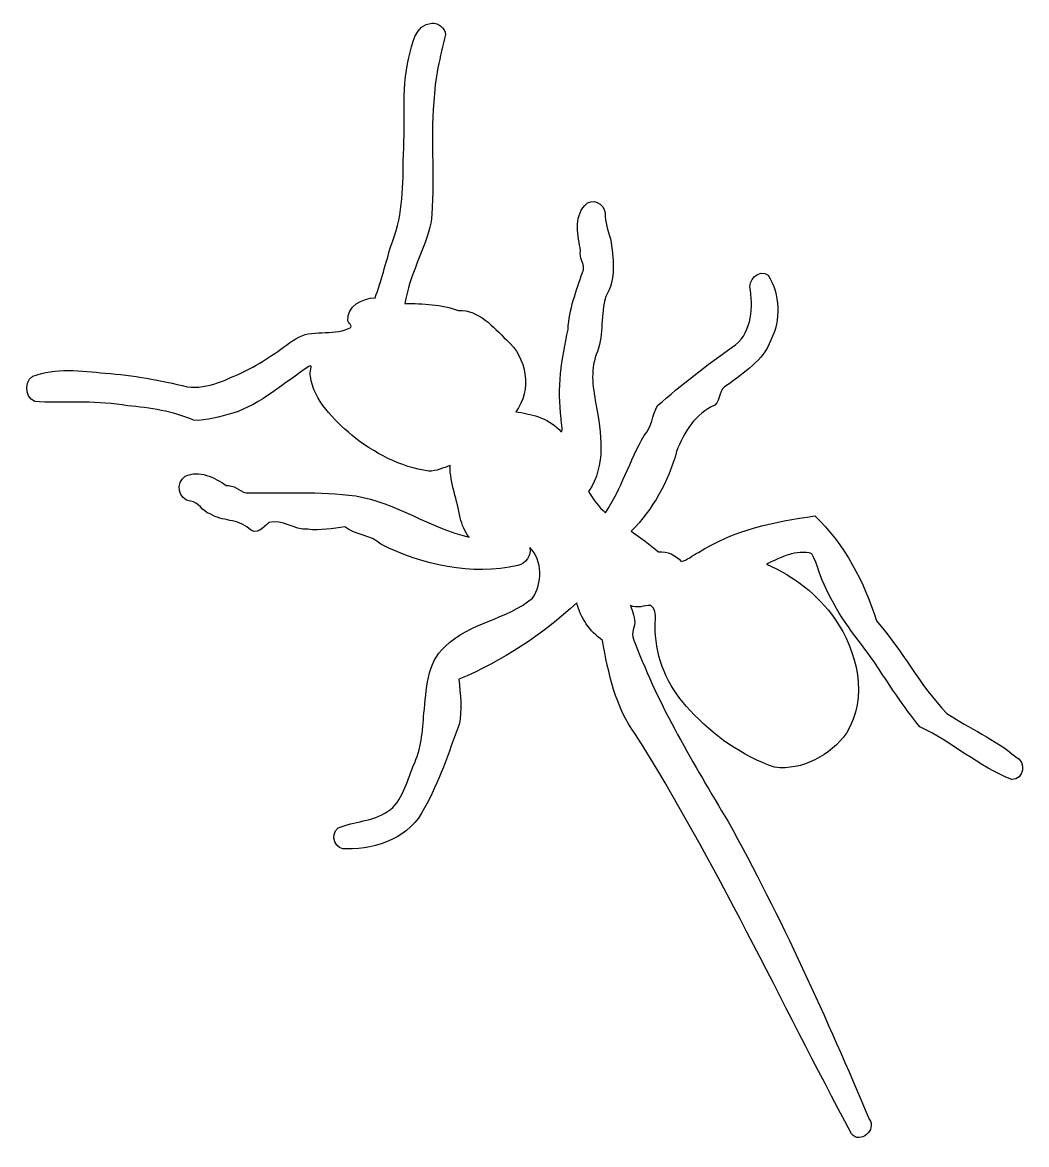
# Model space of a CAD drawing. Header units: centimetres. Extents: x -7.7 to 7.7, y -8.6 to 8.5.
import ezdxf

# ---------------------------------------------------------------- set-up
doc = ezdxf.new("R2010")
doc.units = ezdxf.units.CM
doc.header["$MEASUREMENT"] = 0
doc.layers.add('Layer 1', color=7, linetype='Continuous')

msp = doc.modelspace()

# ---------------------------------------------------------------- linework, layer by layer
at = {"layer": 'Layer 1', "color": 36}
msp.add_open_spline([(-1.41749, 8.50637), (-1.67404, 8.48366), (-1.71908, 8.18242), (-1.76972, 7.98299), (-1.76972, 7.98299), (-1.89001, 7.46601), (-1.81369, 6.92863), (-1.85534, 6.40294), (-1.85534, 6.40294), (-1.85116, 5.96199), (-1.87303, 5.51518), (-2.04257, 5.104), (-2.04257, 5.104), (-2.12283, 4.84099), (-2.18651, 4.5705), (-2.28318, 4.31521), (-2.28318, 4.31521), (-2.47209, 4.30346), (-2.72519, 4.18771), (-2.69825, 3.96298), (-2.69825, 3.96298), (-2.68613, 3.90964), (-2.59996, 3.86995), (-2.69081, 3.84226), (-2.69081, 3.84226), (-2.94261, 3.72621), (-3.25316, 3.84673), (-3.49614, 3.68682), (-3.49614, 3.68682), (-3.74358, 3.52245), (-3.97571, 3.33247), (-4.2502, 3.20561), (-4.2502, 3.20561), (-4.53072, 3.07322), (-4.83575, 2.91215), (-5.15251, 2.95479), (-5.15251, 2.95479), (-5.56397, 3.05434), (-5.98125, 3.13334), (-6.40585, 3.16319), (-6.40585, 3.16319), (-6.77021, 3.19735), (-7.16466, 3.25239), (-7.51119, 3.11549), (-7.51119, 3.11549), (-7.66859, 3.01283), (-7.61973, 2.71117), (-7.40955, 2.72347), (-7.40955, 2.72347), (-6.96012, 2.71346), (-6.50815, 2.74501), (-6.06454, 2.66509), (-6.06454, 2.66509), (-5.71848, 2.63595), (-5.37157, 2.58169), (-5.0547, 2.44329), (-5.0547, 2.44329), (-4.85234, 2.43116), (-4.65085, 2.50039), (-4.45773, 2.54995), (-4.45773, 2.54995), (-4.01785, 2.69044), (-3.67569, 3.01812), (-3.29522, 3.26433), (-3.29522, 3.26433), (-3.21706, 3.31656), (-3.2975, 3.16221), (-3.27124, 3.11798), (-3.27124, 3.11798), (-3.2181, 2.73781), (-2.91285, 2.45745), (-2.64062, 2.21398), (-2.64062, 2.21398), (-2.30232, 1.94387), (-1.89666, 1.7276), (-1.4638, 1.66691), (-1.4638, 1.66691), (-1.35075, 1.6652), (-1.23417, 1.71791), (-1.13969, 1.7529), (-1.13969, 1.7529), (-1.14014, 1.47634), (-1.02614, 1.2238), (-0.98342, 0.95584), (-0.98342, 0.95584), (-0.95688, 0.84891), (-0.91623, 0.74344), (-0.84617, 0.65736), (-0.84617, 0.65736), (-1.44762, 0.80216), (-1.96724, 1.18552), (-2.58002, 1.28823), (-2.58002, 1.28823), (-3.13383, 1.36367), (-3.69641, 1.32467), (-4.25103, 1.33619), (-4.25103, 1.33619), (-4.3638, 1.35826), (-4.43559, 1.46332), (-4.55861, 1.44781), (-4.55861, 1.44781), (-4.72876, 1.57122), (-4.97533, 1.69046), (-5.18451, 1.58837), (-5.18451, 1.58837), (-5.33634, 1.49489), (-5.28627, 1.22656), (-5.10265, 1.20803), (-5.10265, 1.20803), (-4.9751, 1.1953), (-4.92488, 1.05263), (-4.80334, 1.01373), (-4.80334, 1.01373), (-4.61817, 0.89624), (-4.37682, 0.94435), (-4.21074, 0.78916), (-4.21074, 0.78916), (-4.10119, 0.68109), (-3.98282, 0.80856), (-3.90624, 0.88392), (-3.90624, 0.88392), (-3.69959, 0.93987), (-3.51946, 0.7654), (-3.3119, 0.78031), (-3.3119, 0.78031), (-3.123, 0.75371), (-2.92248, 0.79292), (-2.74538, 0.8186), (-2.74538, 0.8186), (-2.5863, 0.68366), (-2.34716, 0.70146), (-2.19737, 0.54991), (-2.19737, 0.54991), (-1.55783, 0.23601), (-0.81042, 0.06705), (-0.10451, 0.22577), (-0.10451, 0.22577), (0.01855, 0.25446), (0.10058, 0.37766), (0.07904, 0.49945), (0.07904, 0.49945), (0.27642, 0.29972), (0.27396, -0.04997), (0.12203, -0.27115), (0.12203, -0.27115), (-0.27512, -0.60274), (-0.84109, -0.64165), (-1.21217, -1.01079), (-1.21217, -1.01079), (-1.5036, -1.26046), (-1.49448, -1.67713), (-1.53876, -2.0264), (-1.53876, -2.0264), (-1.55535, -2.30375), (-1.58068, -2.57911), (-1.70007, -2.83363), (-1.70007, -2.83363), (-1.80469, -3.07621), (-1.86092, -3.37549), (-2.0922, -3.53048), (-2.0922, -3.53048), (-2.31643, -3.68083), (-2.60629, -3.67963), (-2.84792, -3.78018), (-2.84792, -3.78018), (-2.98195, -3.88315), (-2.89196, -4.13618), (-2.71398, -4.09907), (-2.71398, -4.09907), (-2.24879, -4.11525), (-1.74052, -3.91483), (-1.53162, -3.47591), (-1.53162, -3.47591), (-1.30384, -3.07699), (-1.16094, -2.63419), (-1.00163, -2.20343), (-1.00163, -2.20343), (-0.9522, -1.97663), (-0.98356, -1.74095), (-1.00246, -1.51138), (-1.00246, -1.51138), (-0.34435, -1.23159), (0.27202, -0.83355), (0.79671, -0.34391), (0.79671, -0.34391), (0.85184, -0.57349), (0.99583, -0.77955), (1.18697, -0.9169), (1.18697, -0.9169), (1.28001, -1.41806), (1.38222, -1.93508), (1.69458, -2.35138), (1.69458, -2.35138), (2.92257, -4.31019), (3.90016, -6.4131), (4.992, -8.45091), (4.992, -8.45091), (5.12251, -8.61433), (5.38203, -8.38643), (5.26154, -8.22849), (5.26154, -8.22849), (4.60954, -6.68305), (3.92104, -5.14864), (3.10577, -3.68264), (3.10577, -3.68264), (2.58174, -2.80428), (2.05057, -1.92635), (1.68994, -0.96609), (1.68994, -0.96609), (1.63873, -0.87338), (1.63646, -0.77776), (1.67975, -0.68291), (1.67975, -0.68291), (1.68669, -0.58129), (1.65006, -0.47252), (1.61526, -0.38608), (1.61526, -0.38608), (1.71723, -0.4309), (1.82836, -0.38611), (1.92532, -0.38195), (1.92532, -0.38195), (2.06198, -0.48709), (1.96123, -0.69573), (2.00056, -0.84249), (2.00056, -0.84249), (2.02694, -1.27407), (2.22439, -1.68114), (2.5289, -1.98599), (2.5289, -1.98599), (2.88039, -2.3694), (3.32207, -2.68377), (3.81626, -2.85333), (3.81626, -2.85333), (4.24229, -2.90951), (4.66977, -2.66808), (4.91593, -2.3316), (4.91593, -2.3316), (5.25093, -1.79088), (5.08103, -1.0819), (4.73651, -0.587), (4.73651, -0.587), (4.4766, -0.2174), (4.10658, 0.06703), (3.69306, 0.24478), (3.69306, 0.24478), (3.90582, 0.35048), (4.15023, 0.47678), (4.38676, 0.40684), (4.38676, 0.40684), (4.47748, 0.23751), (4.51046, 0.04104), (4.60669, -0.12977), (4.60669, -0.12977), (4.78619, -0.54356), (5.07967, -0.89051), (5.3435, -1.25179), (5.3435, -1.25179), (5.56011, -1.5893), (5.78603, -1.92707), (6.03544, -2.23817), (6.03544, -2.23817), (6.52599, -2.46501), (6.93575, -2.8472), (7.43939, -3.04184), (7.43939, -3.04184), (7.62535, -3.04994), (7.66418, -2.76274), (7.50141, -2.69624), (7.50141, -2.69624), (7.18286, -2.42758), (6.79089, -2.25982), (6.44637, -2.03147), (6.44637, -2.03147), (6.0313, -1.60535), (5.76657, -1.06361), (5.37233, -0.61926), (5.37233, -0.61926), (5.17996, -0.02693), (4.89393, 0.55674), (4.42893, 0.9823), (4.42893, 0.9823), (3.80955, 0.8997), (3.18388, 0.76415), (2.65224, 0.42433), (2.65224, 0.42433), (2.56705, 0.38402), (2.47606, 0.29978), (2.39246, 0.28776), (2.39246, 0.28776), (2.30583, 0.38536), (2.17729, 0.4461), (2.04602, 0.43741), (2.04602, 0.43741), (1.90614, 0.54048), (1.77322, 0.65404), (1.62847, 0.7483), (1.62847, 0.7483), (1.95632, 1.08511), (2.19688, 1.51083), (2.32052, 1.96621), (2.32052, 1.96621), (2.42555, 2.26126), (2.61177, 2.5444), (2.90426, 2.67562), (2.90426, 2.67562), (3.00079, 2.76025), (2.95531, 2.92818), (3.0936, 2.97906), (3.0936, 2.97906), (3.34791, 3.17242), (3.64164, 3.35259), (3.76002, 3.66698), (3.76002, 3.66698), (3.91427, 3.97225), (3.89865, 4.36734), (3.71951, 4.65669), (3.71951, 4.65669), (3.57864, 4.76575), (3.39428, 4.57751), (3.4492, 4.42524), (3.4492, 4.42524), (3.48621, 4.11679), (3.45762, 3.74386), (3.1705, 3.55867), (3.1705, 3.55867), (2.7737, 3.28472), (2.39309, 2.982), (2.02948, 2.66818), (2.02948, 2.66818), (1.94629, 2.52068), (1.94464, 2.33905), (1.82525, 2.21095), (1.82525, 2.21095), (1.6066, 1.83245), (1.46909, 1.38598), (1.2349, 1.02942), (1.2349, 1.02942), (1.13343, 1.122), (1.04072, 1.23916), (0.97693, 1.3585), (0.97693, 1.3585), (1.24769, 1.75129), (1.16956, 2.25434), (1.08772, 2.69465), (1.08772, 2.69465), (1.03707, 2.95835), (0.99798, 3.24439), (1.11418, 3.49584), (1.11418, 3.49584), (1.20646, 3.7647), (1.15628, 4.06639), (1.23788, 4.3317), (1.23788, 4.3317), (1.39989, 4.59563), (1.35703, 4.92203), (1.31179, 5.21232), (1.31179, 5.21232), (1.27374, 5.34571), (1.2244, 5.46749), (1.22828, 5.60837), (1.22828, 5.60837), (1.21819, 5.7578), (1.02256, 5.84825), (0.91905, 5.72413), (0.91905, 5.72413), (0.74572, 5.53848), (0.8157, 5.2545), (0.85538, 5.03125), (0.85538, 5.03125), (0.81524, 4.9159), (0.9488, 4.81302), (0.88101, 4.70135), (0.88101, 4.70135), (0.79011, 4.41877), (0.67701, 4.13477), (0.6627, 3.83201), (0.6627, 3.83201), (0.56661, 3.38533), (0.48911, 2.9268), (0.5602, 2.47059), (0.5602, 2.47059), (0.54822, 2.41833), (0.61383, 2.18809), (0.5263, 2.30192), (0.5263, 2.30192), (0.35631, 2.47799), (0.07908, 2.54783), (-0.13516, 2.57146), (-0.13516, 2.57146), (0.11462, 2.9025), (0.03496, 3.4053), (-0.27737, 3.66948), (-0.27737, 3.66948), (-0.47916, 3.87097), (-0.69978, 4.12875), (-1.00994, 4.12093), (-1.00994, 4.12093), (-1.2704, 4.21133), (-1.54995, 4.22873), (-1.82767, 4.22428), (-1.82767, 4.22428), (-1.76447, 4.6583), (-1.52052, 5.04588), (-1.4269, 5.4726), (-1.4269, 5.4726), (-1.36566, 6.08106), (-1.4398, 6.6939), (-1.38708, 7.30327), (-1.38708, 7.30327), (-1.37313, 7.65499), (-1.29097, 7.99902), (-1.20673, 8.33442), (-1.20673, 8.33442), (-1.2201, 8.43482), (-1.31496, 8.51745), (-1.41757, 8.5064), (-1.41757, 8.5064), (-1.41757, 8.5064), (-1.41749, 8.50637), (-1.41749, 8.50637)], degree=3, knots=[0, 0, 0, 0, 0.00943396, 0.00943396, 0.00943396, 0.00943396, 0.01886792, 0.01886792, 0.01886792, 0.01886792, 0.02830189, 0.02830189, 0.02830189, 0.02830189, 0.03773585, 0.03773585, 0.03773585, 0.03773585, 0.04716981, 0.04716981, 0.04716981, 0.04716981, 0.05660377, 0.05660377, 0.05660377, 0.05660377, 0.06603774, 0.06603774, 0.06603774, 0.06603774, 0.0754717, 0.0754717, 0.0754717, 0.0754717, 0.08490566, 0.08490566, 0.08490566, 0.08490566, 0.09433962, 0.09433962, 0.09433962, 0.09433962, 0.10377358, 0.10377358, 0.10377358, 0.10377358, 0.11320755, 0.11320755, 0.11320755, 0.11320755, 0.12264151, 0.12264151, 0.12264151, 0.12264151, 0.13207547, 0.13207547, 0.13207547, 0.13207547, 0.14150943, 0.14150943, 0.14150943, 0.14150943, 0.1509434, 0.1509434, 0.1509434, 0.1509434, 0.16037736, 0.16037736, 0.16037736, 0.16037736, 0.16981132, 0.16981132, 0.16981132, 0.16981132, 0.17924528, 0.17924528, 0.17924528, 0.17924528, 0.18867925, 0.18867925, 0.18867925, 0.18867925, 0.19811321, 0.19811321, 0.19811321, 0.19811321, 0.20754717, 0.20754717, 0.20754717, 0.20754717, 0.21698113, 0.21698113, 0.21698113, 0.21698113, 0.22641509, 0.22641509, 0.22641509, 0.22641509, 0.23584906, 0.23584906, 0.23584906, 0.23584906, 0.24528302, 0.24528302, 0.24528302, 0.24528302, 0.25471698, 0.25471698, 0.25471698, 0.25471698, 0.26415094, 0.26415094, 0.26415094, 0.26415094, 0.27358491, 0.27358491, 0.27358491, 0.27358491, 0.28301887, 0.28301887, 0.28301887, 0.28301887, 0.29245283, 0.29245283, 0.29245283, 0.29245283, 0.30188679, 0.30188679, 0.30188679, 0.30188679, 0.31132075, 0.31132075, 0.31132075, 0.31132075, 0.32075472, 0.32075472, 0.32075472, 0.32075472, 0.33018868, 0.33018868, 0.33018868, 0.33018868, 0.33962264, 0.33962264, 0.33962264, 0.33962264, 0.3490566, 0.3490566, 0.3490566, 0.3490566, 0.35849057, 0.35849057, 0.35849057, 0.35849057, 0.36792453, 0.36792453, 0.36792453, 0.36792453, 0.37735849, 0.37735849, 0.37735849, 0.37735849, 0.38679245, 0.38679245, 0.38679245, 0.38679245, 0.39622642, 0.39622642, 0.39622642, 0.39622642, 0.40566038, 0.40566038, 0.40566038, 0.40566038, 0.41509434, 0.41509434, 0.41509434, 0.41509434, 0.4245283, 0.4245283, 0.4245283, 0.4245283, 0.43396226, 0.43396226, 0.43396226, 0.43396226, 0.44339623, 0.44339623, 0.44339623, 0.44339623, 0.45283019, 0.45283019, 0.45283019, 0.45283019, 0.46226415, 0.46226415, 0.46226415, 0.46226415, 0.47169811, 0.47169811, 0.47169811, 0.47169811, 0.48113208, 0.48113208, 0.48113208, 0.48113208, 0.49056604, 0.49056604, 0.49056604, 0.49056604, 0.5, 0.5, 0.5, 0.5, 0.50943396, 0.50943396, 0.50943396, 0.50943396, 0.51886792, 0.51886792, 0.51886792, 0.51886792, 0.52830189, 0.52830189, 0.52830189, 0.52830189, 0.53773585, 0.53773585, 0.53773585, 0.53773585, 0.54716981, 0.54716981, 0.54716981, 0.54716981, 0.55660377, 0.55660377, 0.55660377, 0.55660377, 0.56603774, 0.56603774, 0.56603774, 0.56603774, 0.5754717, 0.5754717, 0.5754717, 0.5754717, 0.58490566, 0.58490566, 0.58490566, 0.58490566, 0.59433962, 0.59433962, 0.59433962, 0.59433962, 0.60377358, 0.60377358, 0.60377358, 0.60377358, 0.61320755, 0.61320755, 0.61320755, 0.61320755, 0.62264151, 0.62264151, 0.62264151, 0.62264151, 0.63207547, 0.63207547, 0.63207547, 0.63207547, 0.64150943, 0.64150943, 0.64150943, 0.64150943, 0.6509434, 0.6509434, 0.6509434, 0.6509434, 0.66037736, 0.66037736, 0.66037736, 0.66037736, 0.66981132, 0.66981132, 0.66981132, 0.66981132, 0.67924528, 0.67924528, 0.67924528, 0.67924528, 0.68867925, 0.68867925, 0.68867925, 0.68867925, 0.69811321, 0.69811321, 0.69811321, 0.69811321, 0.70754717, 0.70754717, 0.70754717, 0.70754717, 0.71698113, 0.71698113, 0.71698113, 0.71698113, 0.72641509, 0.72641509, 0.72641509, 0.72641509, 0.73584906, 0.73584906, 0.73584906, 0.73584906, 0.74528302, 0.74528302, 0.74528302, 0.74528302, 0.75471698, 0.75471698, 0.75471698, 0.75471698, 0.76415094, 0.76415094, 0.76415094, 0.76415094, 0.77358491, 0.77358491, 0.77358491, 0.77358491, 0.78301887, 0.78301887, 0.78301887, 0.78301887, 0.79245283, 0.79245283, 0.79245283, 0.79245283, 0.80188679, 0.80188679, 0.80188679, 0.80188679, 0.81132075, 0.81132075, 0.81132075, 0.81132075, 0.82075472, 0.82075472, 0.82075472, 0.82075472, 0.83018868, 0.83018868, 0.83018868, 0.83018868, 0.83962264, 0.83962264, 0.83962264, 0.83962264, 0.8490566, 0.8490566, 0.8490566, 0.8490566, 0.85849057, 0.85849057, 0.85849057, 0.85849057, 0.86792453, 0.86792453, 0.86792453, 0.86792453, 0.87735849, 0.87735849, 0.87735849, 0.87735849, 0.88679245, 0.88679245, 0.88679245, 0.88679245, 0.89622642, 0.89622642, 0.89622642, 0.89622642, 0.90566038, 0.90566038, 0.90566038, 0.90566038, 0.91509434, 0.91509434, 0.91509434, 0.91509434, 0.9245283, 0.9245283, 0.9245283, 0.9245283, 0.93396226, 0.93396226, 0.93396226, 0.93396226, 0.94339623, 0.94339623, 0.94339623, 0.94339623, 0.95283019, 0.95283019, 0.95283019, 0.95283019, 0.96226415, 0.96226415, 0.96226415, 0.96226415, 0.97169811, 0.97169811, 0.97169811, 0.97169811, 0.98113208, 0.98113208, 0.98113208, 0.98113208, 1, 1, 1, 1], dxfattribs=at)

doc.saveas('drawing.dxf')
